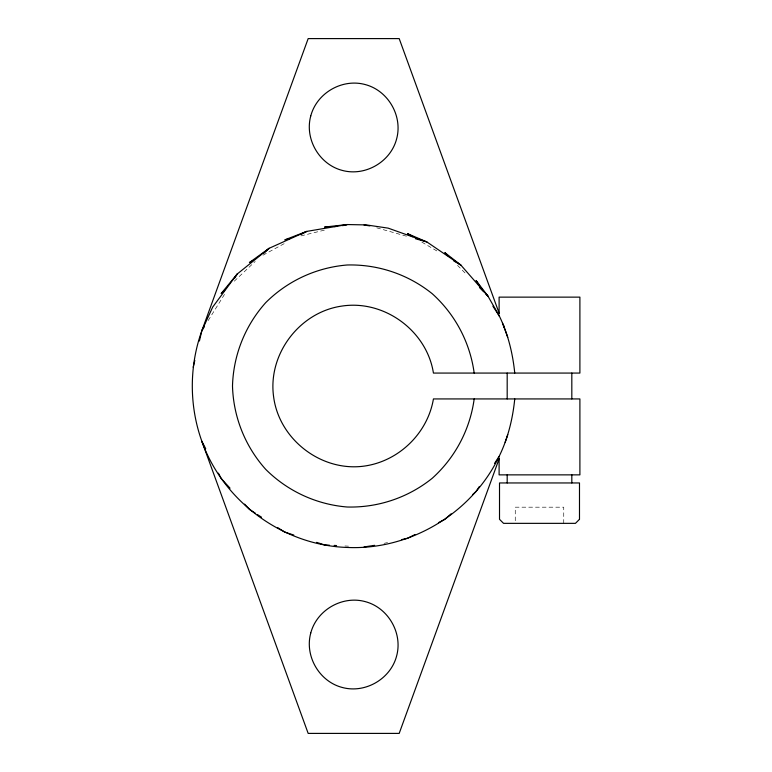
<?xml version="1.0" encoding="UTF-8"?>
<svg xmlns="http://www.w3.org/2000/svg" width="772" height="772" viewBox="0 0 772 772"><rect width="100%" height="100%" fill="white"/><g stroke="black" fill="none" stroke-linecap="round" stroke-linejoin="round"><path stroke-width="0.58" stroke-dasharray="3.86 2.9" d="M208.15 320.612L225.183 293.283M234.263 281.191L255.223 261.438M262.953 255.194L284.82 243.305M300.897 235.914L326.373 229.66M384.022 543.343L387.544 542.6M344.92 545.978L348.51 546.161M376.717 227.817L408.649 236.811M421.84 242.099L439.307 252.386M457.516 265.375L466.799 274.745M563.743 523.348L563.743 507.185L515.262 507.185L515.262 523.348"/><path stroke-width="1.16" d="M499.339 313.75L399.192 38.6L308.173 38.6L201.849 330.734C189.13 366.189 189.13 405.811 201.849 441.266L308.173 733.4L399.192 733.4L499.339 458.25M514.75 398.931C512.753 418.781 507.947 438.477 499.108 456.435C472.039 513.226 410.057 550.368 347.217 547.454C283.112 545.331 223.388 501.675 201.849 441.266L205.709 448.706M193.193 367.24L194.814 360.399M199.417 341.002L201.849 330.734L212.686 307.082L237.168 274.05L269.187 248.275L306.677 231.407L347.217 224.546L366.449 224.922L388.171 228.145L426.887 241.954L460.874 265.095L487.914 296.062L499.368 316.105C508.015 333.929 512.772 353.422 514.75 373.069M474.182 398.931C470.032 429.531 455.181 457.613 432.243 478.273C408.176 497.631 378.077 507.802 347.207 507.011C316.433 504.502 287.599 491.185 265.732 469.376C245.12 446.38 233.356 416.87 232.497 386C233.356 355.13 245.12 325.62 265.732 302.624C287.599 280.815 316.433 267.498 347.207 264.989C378.077 264.198 408.176 274.369 432.243 293.727C455.181 314.387 470.032 342.469 474.182 373.069M505.149 442.288L507.764 434.665M201.849 330.734L204.368 326.691M234.64 278.103L237.168 274.05L221.168 293.534L224.662 290.243M479.383 486.466L476.092 491.474L472.522 494.659M494.505 463.441L499.108 456.435M263.947 253.206L269.187 248.275L249.414 262.557L252.54 260.859M451.099 513.824L444.846 519.411L438.438 522.663M301.476 234.234L306.677 231.407L284.685 239.889M414.931 534.581L407.462 538.373L401.604 539.618M285.843 239.609L289.317 238.76M342.585 225.685L347.217 224.546L324.587 227.065L329.374 226.814M374.652 545.331L364.056 546.952M334.16 226.572L336.544 226.447M364.056 225.048L369.875 225.887M329.374 545.186L324.587 544.936L316.607 542.369M334.16 545.428L336.544 545.553M415.49 238.741L426.887 241.954L407.462 233.626L412.595 236.657M293.804 535.044L284.685 532.111L277.63 527.575M453.685 260.859L460.874 265.095L444.846 252.589L448.223 255.995M255.464 513.322L249.414 509.443L244.579 504.126M257.481 514.615L261.505 517.211M479.47 287.531L483.697 291.797M485.385 293.505L487.914 296.062L476.092 280.525L479.972 286.46M230.046 488.193L221.168 478.466L218.408 473.149M492.903 306.223L499.368 316.105L499.108 315.565M502.485 323.014L507.764 337.335M503.46 325.07L504.338 327.482M571.82 373.069L571.82 398.931M571.82 474.867L571.82 482.954M507.185 373.069L507.185 398.931M507.185 474.867L507.185 482.954M499.108 313.114L499.108 297.133L579.897 297.133L579.897 373.069L433.43 373.069C426.839 330.802 384.292 299.623 341.996 306.059C299.632 311.994 267.787 354.049 273.568 396.441C278.846 438.901 320.409 471.383 362.879 466.269C397.976 462.042 427.582 433.787 433.43 398.931L579.897 398.931L579.897 474.867L499.108 474.867L499.108 458.886M310.759 115.974C304.467 138.902 319.174 164.378 342.179 170.39C365.117 176.691 390.593 161.985 396.605 138.97C402.907 116.041 388.191 90.556 365.185 84.553C342.247 78.252 316.771 92.958 310.759 115.974M310.759 633.03C304.467 655.959 319.174 681.444 342.179 687.447C365.117 693.748 390.593 679.042 396.605 656.026C402.907 633.098 388.191 607.622 365.185 601.61C342.247 595.308 316.771 610.015 310.759 633.03M579.492 519.305L575.458 523.348L503.547 523.348L499.513 519.305L499.513 482.954L579.492 482.954L579.492 519.305"/></g></svg>
